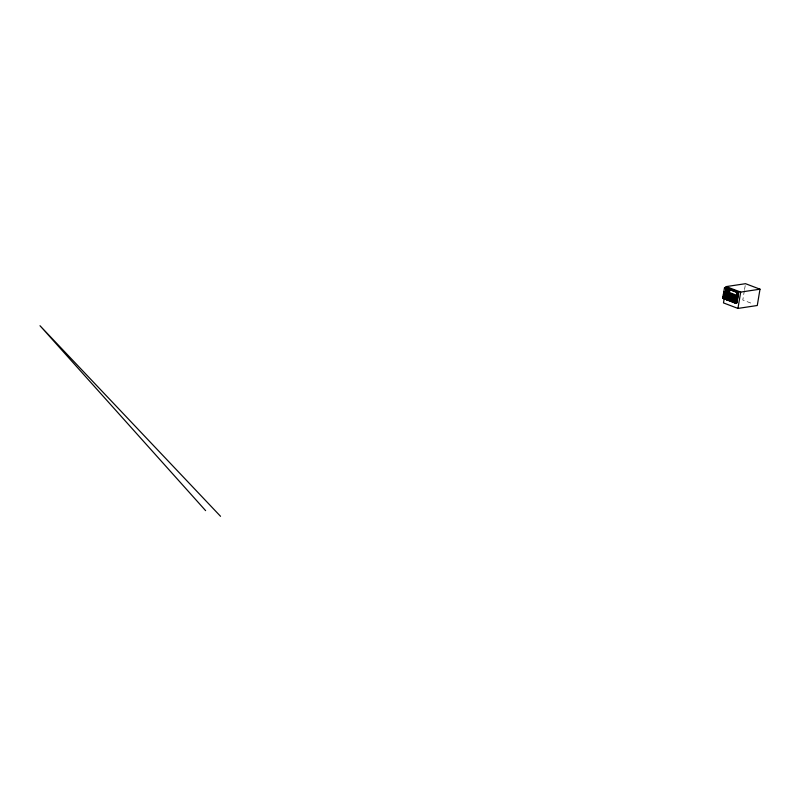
<?xml version="1.0" encoding="UTF-8"?>
<svg xmlns="http://www.w3.org/2000/svg" width="800" height="800" viewBox="0 0 800 800"><rect width="100%" height="100%" fill="white"/><g stroke="black" fill="none" stroke-linecap="round" stroke-linejoin="round"><path stroke-width="0.6" stroke-dasharray="4 3" d="M744.36 290.68L742.8 300.01L752.82 303.82M744.55 289.52L745.33 284.85"/><path stroke-width="1.2" d="M726.16 294.99L727.71 294.75L725.01 293.71L723.46 293.95L726.16 294.99L727.2 288.61L728.75 288.38L726.72 299.72L728.27 299.49L730.05 288.87L728.49 289.1L726.72 299.72M737.11 292.38L735.33 303.19L722.75 298.2L724.52 287.59L726.08 287.36L738.66 292.15L736.88 302.95L735.33 303.19L737.13 292.45L724.52 287.59L737.11 292.38L738.66 292.15M726.21 286.59L723.48 302.91L737.95 308.42L757.27 305.51L760 289.19L745.53 283.69L726.21 286.59L740.68 292.09L760 289.19M727.2 288.61L725.42 299.21L726.98 298.98M737.95 308.42L740.68 292.09M727.08 297.53L728.64 297.3L737.2 300.56L735.64 300.79L727.08 297.53L727.25 296.54L728.81 296.31L737.36 299.56L735.81 299.79L727.25 296.54M725.68 297.69L727.23 297.45L724.56 296.44L723 296.67L725.68 297.69L725.97 296.12L727.52 295.88L724.82 294.85L723.27 295.09L725.97 296.12M723.74 292.28L725.29 292.04L737.82 296.82L736.27 297.06L723.74 292.28L736.27 297.06M220.54 516.31L40 325.72L205.62 510.64M731.61 295.29L730.64 301.21L732.2 300.98L733.17 295.05L731.61 295.29M726.25 287.55L724.52 297.88L736.91 302.6L738.64 292.26L726.25 287.55M729.34 292.49L727.78 292.73L736.43 296.03L737.98 295.8L729.34 292.49M728.89 295.15L727.34 295.38L736 298.69L737.55 298.46L728.89 295.15M724.3 297.96L722.75 298.2L735.36 302.99L736.92 302.76L724.3 297.96"/></g></svg>
